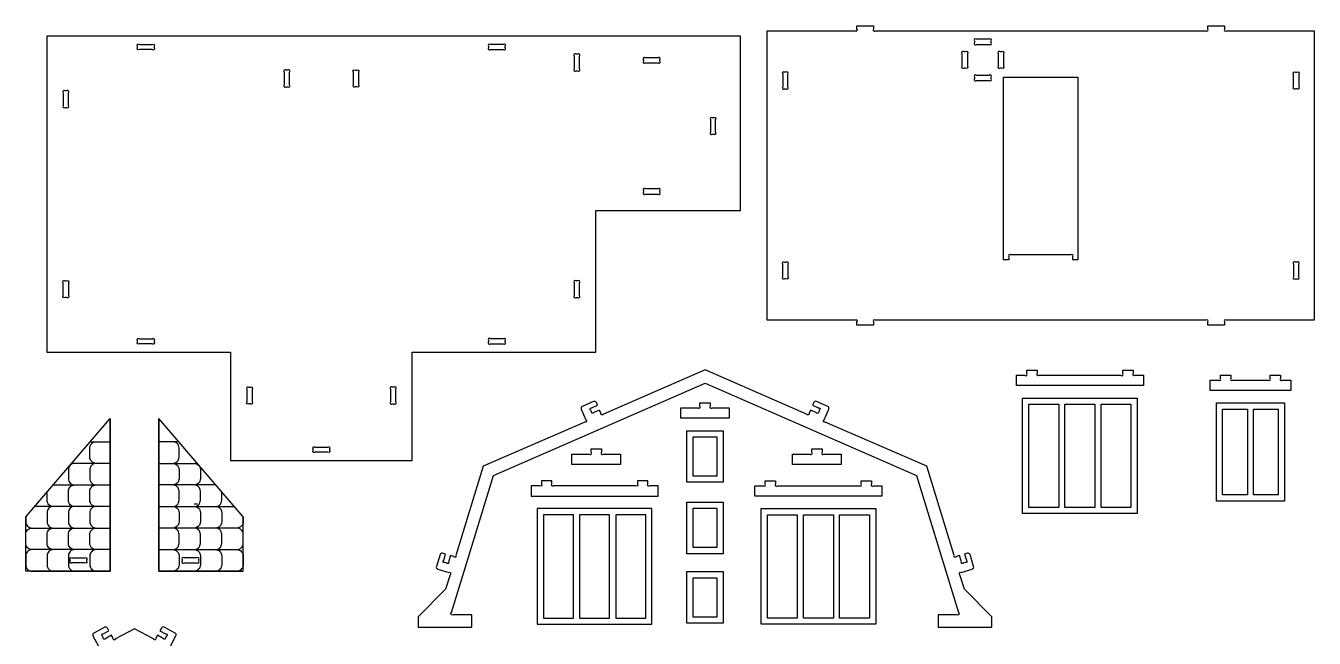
# Model space of a CAD drawing. Extents: x -184 to 976, y 1857 to 2835.
# Drawn here: x -184 to 565, y 2479 to 2835 of the extents above; entities that cross this region are included whole.
import ezdxf

# ---------------------------------------------------------------- set-up
doc = ezdxf.new("R2010")
doc.units = 0
doc.header["$MEASUREMENT"] = 0
doc.layers.add('LAYER1', color=18, linetype='CONTINUOUS')

msp = doc.modelspace()

# ---------------------------------------------------------------- linework, layer by layer
at = {"layer": 'LAYER1'}
for points in [[(246.64, 2831.61), (297.77, 2831.61, 1), (298.84, 2832.67), (298.84, 2834.61), (308.44, 2834.61), (308.44, 2832.67, 1), (309.5, 2831.61), (501.77, 2831.61, 1), (502.84, 2832.67), (502.84, 2834.61), (512.44, 2834.61), (512.44, 2832.67, 1), (513.5, 2831.61), (564.64, 2831.61), (564.64, 2663.61), (513.5, 2663.61, 1), (512.44, 2662.55), (512.44, 2660.61), (502.84, 2660.61), (502.84, 2662.55, 1), (501.77, 2663.61), (309.5, 2663.61, 1), (308.44, 2662.55), (308.44, 2660.61), (298.84, 2660.61), (298.84, 2662.55, 1), (297.77, 2663.61), (246.64, 2663.61)], [(-118.26, 2823.79), (-110.78, 2823.79, -1), (-109.72, 2822.73), (-109.72, 2821.86, -1), (-110.78, 2820.79), (-118.26, 2820.79, -1), (-119.32, 2821.86), (-119.32, 2822.73, -1)], [(84.68, 2822.73), (84.68, 2821.86, 1), (85.74, 2820.79), (93.22, 2820.79, 1), (94.28, 2821.86), (94.28, 2822.73, 1), (93.22, 2823.79), (85.74, 2823.79, 1)], [(367.24, 2825.75), (367.24, 2824.87, 1), (368.3, 2823.81), (375.77, 2823.81, 1), (376.84, 2824.87), (376.84, 2825.75, 1), (375.77, 2826.81), (368.3, 2826.81, 1)], [(134.48, 2817.03), (134.48, 2809.56, 1), (135.54, 2808.49), (136.42, 2808.49, 1), (137.48, 2809.56), (137.48, 2817.03, 1), (136.42, 2818.09), (135.54, 2818.09, 1)], [(174.68, 2814.93), (174.68, 2814.06, 1), (175.74, 2812.99), (183.22, 2812.99, 1), (184.28, 2814.06), (184.28, 2814.93, 1), (183.22, 2815.99), (175.74, 2815.99, 1)], [(363.04, 2818.55), (363.04, 2811.07, -1), (361.97, 2810.01), (361.1, 2810.01, -1), (360.04, 2811.07), (360.04, 2818.55, -1), (361.1, 2819.61), (361.97, 2819.61, -1)], [(384.04, 2818.55), (384.04, 2811.07, -1), (382.97, 2810.01), (382.1, 2810.01, -1), (381.04, 2811.07), (381.04, 2818.55, -1), (382.1, 2819.61), (382.97, 2819.61, -1)], [(-34.12, 2807.73), (-34.12, 2800.26, 1), (-33.06, 2799.19), (-32.18, 2799.19, 1), (-31.12, 2800.26), (-31.12, 2807.73, 1), (-32.18, 2808.79), (-33.06, 2808.79, 1)], [(9.08, 2807.73), (9.08, 2800.26, -1), (8.02, 2799.19), (7.14, 2799.19, -1), (6.08, 2800.26), (6.08, 2807.73, -1), (7.14, 2808.79), (8.02, 2808.79, -1)], [(255.64, 2806.55), (255.64, 2799.07, 1), (256.7, 2798.01), (257.57, 2798.01, 1), (258.64, 2799.07), (258.64, 2806.55, 1), (257.57, 2807.61), (256.7, 2807.61, 1)], [(367.24, 2804.75), (367.24, 2803.87, 1), (368.3, 2802.81), (375.77, 2802.81, 1), (376.84, 2803.87), (376.84, 2804.75, 1), (375.77, 2805.81), (368.3, 2805.81, 1)], [(424.24, 2698.56), (424.24, 2700.5, 1), (423.17, 2701.56), (388.1, 2701.56, 1), (387.04, 2700.5), (387.04, 2698.56), (384.04, 2698.56), (384.04, 2804.76), (427.24, 2804.76), (427.24, 2698.56)], [(555.64, 2806.55), (555.64, 2799.07, -1), (554.57, 2798.01), (553.7, 2798.01, -1), (552.64, 2799.07), (552.64, 2806.55, -1), (553.7, 2807.61), (554.57, 2807.61, -1)], [(-162.52, 2795.73), (-162.52, 2788.26, 1), (-161.46, 2787.19), (-160.58, 2787.19, 1), (-159.52, 2788.26), (-159.52, 2795.73, 1), (-160.58, 2796.79), (-161.46, 2796.79, 1)], [(213.68, 2780.13), (213.68, 2772.66, 1), (214.74, 2771.59), (215.62, 2771.59, 1), (216.68, 2772.66), (216.68, 2780.13, 1), (215.62, 2781.19), (214.74, 2781.19, 1)], [(174.68, 2738.73), (174.68, 2737.86, 1), (175.74, 2736.79), (183.22, 2736.79, 1), (184.28, 2737.86), (184.28, 2738.73, 1), (183.22, 2739.79), (175.74, 2739.79, 1)], [(256.7, 2697.21), (257.57, 2697.21, -1), (258.64, 2696.15), (258.64, 2688.67, -1), (257.57, 2687.61), (256.7, 2687.61, -1), (255.64, 2688.67), (255.64, 2696.15, -1)], [(552.64, 2696.15), (552.64, 2688.67, 1), (553.7, 2687.61), (554.57, 2687.61, 1), (555.64, 2688.67), (555.64, 2696.15, 1), (554.57, 2697.21), (553.7, 2697.21, 1)], [(-161.46, 2686.39), (-160.58, 2686.39, -1), (-159.52, 2685.33), (-159.52, 2677.86, -1), (-160.58, 2676.79), (-161.46, 2676.79, -1), (-162.52, 2677.86), (-162.52, 2685.33, -1)], [(134.48, 2685.33), (134.48, 2677.86, 1), (135.54, 2676.79), (136.42, 2676.79, 1), (137.48, 2677.86), (137.48, 2685.33, 1), (136.42, 2686.39), (135.54, 2686.39, 1)], [(-118.26, 2652.79), (-110.78, 2652.79, -1), (-109.72, 2651.73), (-109.72, 2650.86, -1), (-110.78, 2649.79), (-118.26, 2649.79, -1), (-119.32, 2650.86), (-119.32, 2651.73, -1)], [(84.68, 2651.73), (84.68, 2650.86, 1), (85.74, 2649.79), (93.22, 2649.79, 1), (94.28, 2650.86), (94.28, 2651.73, 1), (93.22, 2652.79), (85.74, 2652.79, 1)], [(377.3, 2491.2), (361.3, 2507.19), (358.71, 2515.67, -1), (359.41, 2517), (365.85, 2518.97, 0.414214), (366.65, 2520.47), (364.54, 2527.36, 0.414214), (363.04, 2528.15), (361.32, 2527.62), (362.41, 2524.05, -1), (361.71, 2522.72), (360.87, 2522.47, -1), (359.54, 2523.17), (358.45, 2526.74), (356.6, 2526.18, -1), (355.27, 2526.88), (339.4, 2578.64), (280.33, 2604.34, -1), (279.78, 2605.73), (282.46, 2611.91, 0.414214), (281.84, 2613.49), (275.24, 2616.36, 0.414214), (273.66, 2615.74), (272.94, 2614.09), (276.37, 2612.6, -1), (276.92, 2611.2), (276.57, 2610.4, -1), (275.17, 2609.85), (271.74, 2611.34), (270.97, 2609.56, -1), (269.57, 2609.01), (210.5, 2634.71), (151.42, 2609.01, -1), (150.02, 2609.56), (149.25, 2611.34), (145.82, 2609.85, -1), (144.42, 2610.4), (144.08, 2611.2, -1), (144.63, 2612.6), (148.05, 2614.09), (147.34, 2615.74, 0.414214), (145.76, 2616.36), (139.15, 2613.49, 0.414214), (138.53, 2611.91), (141.22, 2605.73, -1), (140.67, 2604.34), (81.59, 2578.64), (65.73, 2526.88, -1), (64.4, 2526.18), (62.55, 2526.74), (61.45, 2523.17, -1), (60.12, 2522.47), (59.29, 2522.72, -1), (58.58, 2524.05), (59.68, 2527.62), (57.96, 2528.15, 0.414214), (56.46, 2527.36), (54.35, 2520.47, 0.414214), (55.14, 2518.97), (61.58, 2517, -1), (62.29, 2515.67), (59.69, 2507.19), (43.7, 2491.2), (43.7, 2485.2), (74.9, 2485.2), (74.9, 2492.4), (64.12, 2492.4, -1), (63.11, 2493.78), (87.5, 2573.36), (210.5, 2626.86), (333.49, 2573.36), (357.89, 2493.78, -1), (356.87, 2492.4), (346.1, 2492.4), (346.1, 2485.2), (377.3, 2485.2)], [(403.5, 2634.53), (403.5, 2632.59, 1), (404.56, 2631.53), (452.23, 2631.53, 1), (453.3, 2632.59), (453.3, 2634.53), (459.3, 2634.53), (459.3, 2632.59, 1), (460.36, 2631.53), (465.3, 2631.53), (465.3, 2625.53), (391.5, 2625.53), (391.5, 2631.53), (396.43, 2631.53, 1), (397.5, 2632.59), (397.5, 2634.53)], [(516.16, 2631.64), (516.16, 2629.7, 1), (517.23, 2628.64), (537.9, 2628.64, 1), (538.96, 2629.7), (538.96, 2631.64), (544.96, 2631.64), (544.96, 2629.7, 1), (546.03, 2628.64), (550.96, 2628.64), (550.96, 2622.64), (504.16, 2622.64), (504.16, 2628.64), (509.1, 2628.64, 1), (510.16, 2629.7), (510.16, 2631.64)], [(-52.72, 2623.53), (-52.72, 2616.06, -1), (-53.78, 2614.99), (-54.66, 2614.99, -1), (-55.72, 2616.06), (-55.72, 2623.53, -1), (-54.66, 2624.59), (-53.78, 2624.59, -1)], [(27.68, 2623.53), (27.68, 2616.06, 1), (28.74, 2614.99), (29.62, 2614.99, 1), (30.68, 2616.06), (30.68, 2623.53, 1), (29.62, 2624.59), (28.74, 2624.59, 1)], [(196.4, 2612.54), (206.43, 2612.54, 1), (207.5, 2613.6), (207.5, 2615.54), (213.5, 2615.54), (213.5, 2613.6, 1), (214.56, 2612.54), (224.6, 2612.54), (224.6, 2606.54), (196.4, 2606.54)], [(-16.26, 2589.79), (-8.78, 2589.79, -1), (-7.72, 2588.73), (-7.72, 2587.86, -1), (-8.78, 2586.79), (-16.26, 2586.79, -1), (-17.32, 2587.86), (-17.32, 2588.73, -1)], [(133.17, 2585.74), (143.2, 2585.74, 1), (144.27, 2586.81), (144.27, 2588.74), (150.27, 2588.74), (150.27, 2586.81, 1), (151.33, 2585.74), (161.37, 2585.74), (161.37, 2579.74), (133.17, 2579.74)], [(261.44, 2585.74), (271.47, 2585.74, 1), (272.54, 2586.81), (272.54, 2588.74), (278.54, 2588.74), (278.54, 2586.81, 1), (279.6, 2585.74), (289.64, 2585.74), (289.64, 2579.74), (261.44, 2579.74)], [(171.21, 2570.28), (171.21, 2568.34, -1), (170.15, 2567.28), (122.47, 2567.28, -1), (121.41, 2568.34), (121.41, 2570.28), (115.41, 2570.28), (115.41, 2568.34, -1), (114.35, 2567.28), (109.41, 2567.28), (109.41, 2561.28), (183.21, 2561.28), (183.21, 2567.28), (178.27, 2567.28, -1), (177.21, 2568.34), (177.21, 2570.28)], [(251.53, 2570.28), (251.53, 2568.34, 1), (252.59, 2567.28), (300.27, 2567.28, 1), (301.33, 2568.34), (301.33, 2570.28), (307.33, 2570.28), (307.33, 2568.34, 1), (308.39, 2567.28), (313.33, 2567.28), (313.33, 2561.28), (239.53, 2561.28), (239.53, 2567.28), (244.47, 2567.28, 1), (245.53, 2568.34), (245.53, 2570.28)], [(-157.51, 2525.53), (-150.04, 2525.53, -1), (-148.97, 2524.47), (-148.97, 2523.59, -1), (-150.04, 2522.53), (-157.51, 2522.53, -1), (-158.57, 2523.59), (-158.57, 2524.47, -1)], [(-93.36, 2524.47), (-93.36, 2523.59, 1), (-92.3, 2522.53), (-84.83, 2522.53, 1), (-83.76, 2523.59), (-83.76, 2524.47, 1), (-84.83, 2525.53), (-92.3, 2525.53, 1)]]:
    msp.add_lwpolyline(points, format="xyb", close=True, dxfattribs=at)
for points in [[(231.08, 2828.59), (-172.12, 2828.59), (-172.12, 2644.99), (-65.32, 2644.99), (-65.32, 2581.99), (40.28, 2581.99), (40.28, 2644.99), (147.08, 2644.99), (147.08, 2727.19), (231.08, 2727.19)], [(461.7, 2551.13), (395.1, 2551.13), (395.1, 2618.33), (461.7, 2618.33)], [(416.1, 2554.73), (398.7, 2554.73), (398.7, 2614.73), (416.1, 2614.73)], [(437.1, 2554.73), (419.7, 2554.73), (419.7, 2614.73), (437.1, 2614.73)], [(440.7, 2614.73), (458.1, 2614.73), (458.1, 2554.73), (440.7, 2554.73)], [(547.36, 2558.44), (507.76, 2558.44), (507.76, 2615.44), (547.36, 2615.44)], [(525.76, 2562.04), (511.36, 2562.04), (511.36, 2611.84), (525.76, 2611.84)], [(529.36, 2611.84), (543.76, 2611.84), (543.76, 2562.04), (529.36, 2562.04)], [(221, 2569.34), (200, 2569.34), (200, 2599.34), (221, 2599.34)], [(203.6, 2595.74), (217.4, 2595.74), (217.4, 2572.94), (203.6, 2572.94)], [(113.01, 2486.88), (179.61, 2486.88), (179.61, 2554.08), (113.01, 2554.08)], [(221, 2527.84), (200, 2527.84), (200, 2557.84), (221, 2557.84)], [(203.6, 2554.24), (217.4, 2554.24), (217.4, 2531.44), (203.6, 2531.44)], [(309.73, 2486.88), (243.13, 2486.88), (243.13, 2554.08), (309.73, 2554.08)], [(134.01, 2550.48), (116.61, 2550.48), (116.61, 2490.48), (134.01, 2490.48)], [(137.61, 2490.48), (155.01, 2490.48), (155.01, 2550.48), (137.61, 2550.48)], [(158.61, 2490.48), (176.01, 2490.48), (176.01, 2550.48), (158.61, 2550.48)], [(264.13, 2490.48), (246.73, 2490.48), (246.73, 2550.48), (264.13, 2550.48)], [(285.13, 2490.48), (267.73, 2490.48), (267.73, 2550.48), (285.13, 2550.48)], [(288.73, 2550.48), (306.13, 2550.48), (306.13, 2490.48), (288.73, 2490.48)], [(221, 2487.45), (200, 2487.45), (200, 2517.45), (221, 2517.45)], [(203.6, 2513.85), (217.4, 2513.85), (217.4, 2491.05), (203.6, 2491.05)]]:
    msp.add_lwpolyline(points, close=True, dxfattribs=at)
for points in [[(-135.36, 2517.73), (-184.35, 2517.73), (-184.35, 2549.37), (-135.36, 2606.46), (-135.38, 2517.72)], [(-135.36, 2517.72), (-135.36, 2606.46)], [(-106.98, 2517.72), (-106.98, 2606.46)], [(-106.98, 2517.73), (-57.99, 2517.73), (-57.99, 2549.37), (-106.98, 2606.46), (-106.95, 2517.72)], [(-147.02, 2592.87), (-143.49, 2592.87)], [(-95.32, 2592.87), (-98.85, 2592.87)], [(-155.91, 2580.35), (-157.77, 2580.35)], [(-155.91, 2580.35), (-157.77, 2580.35)], [(-168.51, 2567.82), (-168.33, 2567.82)], [(-168.51, 2567.82), (-168.33, 2567.82)], [(-73.82, 2567.82), (-74.01, 2567.82)], [(-73.82, 2567.82), (-74.01, 2567.82)], [(-168.33, 2555.3), (-179.26, 2555.3)], [(-168.33, 2555.3), (-179.26, 2555.3)], [(-86.43, 2556.79), (-84.57, 2556.79)], [(-86.43, 2556.79), (-84.57, 2556.79)], [(-74.01, 2555.3), (-63.08, 2555.3)], [(-74.01, 2555.3), (-63.08, 2555.3)]]:
    msp.add_lwpolyline(points, dxfattribs=at)
for points in [[(-135.37, 2580.35), (-143.49, 2580.35, -0.414214), (-147.09, 2583.95), (-147.09, 2589.27, -0.414214), (-143.49, 2592.87), (-135.37, 2592.87)], [(-106.97, 2580.35), (-98.85, 2580.35, 0.414214), (-95.25, 2583.95), (-95.25, 2589.27, 0.414214), (-98.85, 2592.87), (-106.97, 2592.87)], [(-143.49, 2580.35), (-155.91, 2580.35, 0.414214), (-159.51, 2576.75), (-159.51, 2571.42, 0.414214), (-155.91, 2567.82), (-143.49, 2567.82)], [(-143.49, 2580.35), (-155.91, 2580.35, -0.112166), (-157.46, 2580.7)], [(-135.37, 2580.35), (-143.49, 2580.35, 0.414214), (-147.09, 2576.75), (-147.09, 2571.42, 0.414214), (-143.49, 2567.82), (-135.37, 2567.82)], [(-106.97, 2580.35), (-98.85, 2580.35, -0.414214), (-95.25, 2576.75), (-95.25, 2571.42, -0.414214), (-98.85, 2567.82), (-106.97, 2567.82)], [(-98.85, 2580.35), (-86.43, 2580.35, 0.112166), (-84.87, 2580.7)], [(-98.85, 2580.35), (-86.43, 2580.35, -0.414214), (-82.83, 2576.75), (-82.83, 2571.42, -0.414214), (-86.43, 2567.82), (-98.85, 2567.82)], [(-155.91, 2555.3), (-168.33, 2555.3, -0.414214), (-171.93, 2558.9), (-171.93, 2563.84)], [(-168.52, 2567.82, -0.013073), (-168.33, 2567.82), (-155.91, 2567.82)], [(-168.51, 2567.83, 0.012511), (-168.33, 2567.82), (-155.91, 2567.82)], [(-143.49, 2555.3), (-155.91, 2555.3, -0.414214), (-159.51, 2558.9), (-159.51, 2564.22, -0.414214), (-155.91, 2567.82), (-143.49, 2567.82)], [(-135.37, 2555.3), (-143.49, 2555.3, -0.414214), (-147.09, 2558.9), (-147.09, 2564.22, -0.414214), (-143.49, 2567.82), (-135.37, 2567.82)], [(-106.96, 2555.3), (-98.85, 2555.3, 0.414214), (-95.25, 2558.9), (-95.25, 2564.22, 0.414214), (-98.85, 2567.82), (-106.97, 2567.82)], [(-98.85, 2555.3), (-86.43, 2555.3, 0.414214), (-82.83, 2558.9), (-82.83, 2564.22, 0.414214), (-86.43, 2567.82), (-98.85, 2567.82)], [(-73.83, 2567.83, -0.012511), (-74.01, 2567.82), (-86.43, 2567.82)], [(-73.82, 2567.82, 0.013073), (-74.01, 2567.82), (-86.43, 2567.82)], [(-86.43, 2555.3), (-74.01, 2555.3, 0.414214), (-70.41, 2558.9), (-70.41, 2563.84)], [(-155.91, 2555.3), (-168.33, 2555.3, 0.414214), (-171.93, 2551.7), (-171.93, 2546.38, 0.414214), (-168.33, 2542.78), (-155.91, 2542.78)], [(-143.49, 2555.3), (-155.91, 2555.3, 0.414214), (-159.51, 2551.7), (-159.51, 2546.38, 0.414214), (-155.91, 2542.78), (-143.49, 2542.78)], [(-135.37, 2555.3), (-143.49, 2555.3, 0.414214), (-147.09, 2551.7), (-147.09, 2546.38, 0.414214), (-143.49, 2542.78), (-135.38, 2542.78)], [(-106.96, 2555.3), (-98.85, 2555.3, -0.414214), (-95.25, 2551.7), (-95.25, 2546.38, -0.414214), (-98.85, 2542.78), (-106.96, 2542.78)], [(-98.85, 2555.3), (-86.43, 2555.3, -0.414214), (-82.83, 2551.7), (-82.83, 2546.38, -0.414214), (-86.43, 2542.78), (-98.85, 2542.78)], [(-86.43, 2555.3), (-74.01, 2555.3, -0.414214), (-70.41, 2551.7), (-70.41, 2546.38, -0.414214), (-74.01, 2542.78), (-86.43, 2542.78)], [(-184.35, 2549.37), (-184.35, 2546.38, 0.414214), (-180.75, 2542.78), (-168.33, 2542.78)], [(-57.99, 2549.37), (-57.99, 2546.38, -0.414214), (-61.59, 2542.78), (-74.01, 2542.78)], [(-168.33, 2530.25), (-180.75, 2530.25, -0.414214), (-184.35, 2533.85), (-184.35, 2539.18, -0.414214), (-180.75, 2542.78), (-168.33, 2542.78)], [(-166.75, 2530.25), (-168.33, 2530.25, -0.414214), (-171.93, 2533.85), (-171.93, 2539.18, -0.414214), (-168.33, 2542.78), (-155.91, 2542.78)], [(-143.49, 2530.25), (-155.91, 2530.25, -0.414214), (-159.51, 2533.85), (-159.51, 2539.18, -0.414214), (-155.91, 2542.78), (-143.49, 2542.78)], [(-135.38, 2530.25), (-143.49, 2530.25, -0.414214), (-147.09, 2533.85), (-147.09, 2539.18, -0.414214), (-143.49, 2542.78), (-135.38, 2542.78)], [(-106.96, 2530.25), (-98.85, 2530.25, 0.414214), (-95.25, 2533.85), (-95.25, 2539.18, 0.414214), (-98.85, 2542.78), (-106.96, 2542.78)], [(-98.85, 2530.25), (-86.43, 2530.25, 0.414214), (-82.83, 2533.85), (-82.83, 2539.18, 0.414214), (-86.43, 2542.78), (-98.85, 2542.78)], [(-75.58, 2530.25), (-74.01, 2530.25, 0.414214), (-70.41, 2533.85), (-70.41, 2539.18, 0.414214), (-74.01, 2542.78), (-86.43, 2542.78)], [(-74.01, 2530.25), (-61.59, 2530.25, 0.414214), (-57.99, 2533.85), (-57.99, 2539.18, 0.414214), (-61.59, 2542.78), (-74.01, 2542.78)], [(-168.33, 2530.25), (-180.75, 2530.25, 0.414214), (-184.35, 2526.65), (-184.35, 2521.33, 0.414214), (-180.75, 2517.73), (-168.33, 2517.73)], [(-155.91, 2530.25), (-168.33, 2530.25, 0.414214), (-171.93, 2526.65), (-171.93, 2521.33, 0.414214), (-168.33, 2517.73), (-155.91, 2517.73)], [(-143.49, 2530.25), (-155.91, 2530.25, 0.414214), (-159.51, 2526.65), (-159.51, 2521.33, 0.414214), (-155.91, 2517.73), (-143.49, 2517.73)], [(-135.38, 2530.25), (-143.49, 2530.25, 0.414214), (-147.09, 2526.65), (-147.09, 2521.33, 0.414214), (-143.49, 2517.73), (-135.38, 2517.73)], [(-106.96, 2530.25), (-98.85, 2530.25, -0.414214), (-95.25, 2526.65), (-95.25, 2521.33, -0.414214), (-98.85, 2517.73), (-106.95, 2517.73)], [(-98.85, 2530.25), (-86.43, 2530.25, -0.414214), (-82.83, 2526.65), (-82.83, 2521.33, -0.414214), (-86.43, 2517.73), (-98.85, 2517.73)], [(-86.43, 2530.25), (-74.01, 2530.25, -0.414214), (-70.41, 2526.65), (-70.41, 2521.33, -0.414214), (-74.01, 2517.73), (-86.43, 2517.73)], [(-74.01, 2530.25), (-61.59, 2530.25, -0.414214), (-57.99, 2526.65), (-57.99, 2521.33, -0.414214), (-61.59, 2517.73), (-74.01, 2517.73)], [(-100.24, 2474.2), (-97.04, 2480.13, 0.414214), (-97.53, 2481.75), (-103.86, 2485.17, 0.414214), (-105.49, 2484.69), (-106.34, 2483.11), (-103.05, 2481.33, -1), (-102.62, 2479.89), (-103.04, 2479.12, -1), (-104.48, 2478.69), (-107.77, 2480.47), (-108.69, 2478.76, -1), (-110.13, 2478.33), (-121.17, 2484.3), (-132.21, 2478.33, -1), (-133.65, 2478.76), (-134.57, 2480.47), (-137.86, 2478.69, -1), (-139.3, 2479.12), (-139.71, 2479.89, -1), (-139.28, 2481.33), (-136, 2483.11), (-136.85, 2484.69, 0.414214), (-138.48, 2485.17), (-144.81, 2481.75, 0.414214), (-145.3, 2480.13), (-142.1, 2474.2, -1)]]:
    msp.add_lwpolyline(points, format="xyb", dxfattribs=at)

doc.saveas('drawing.dxf')
